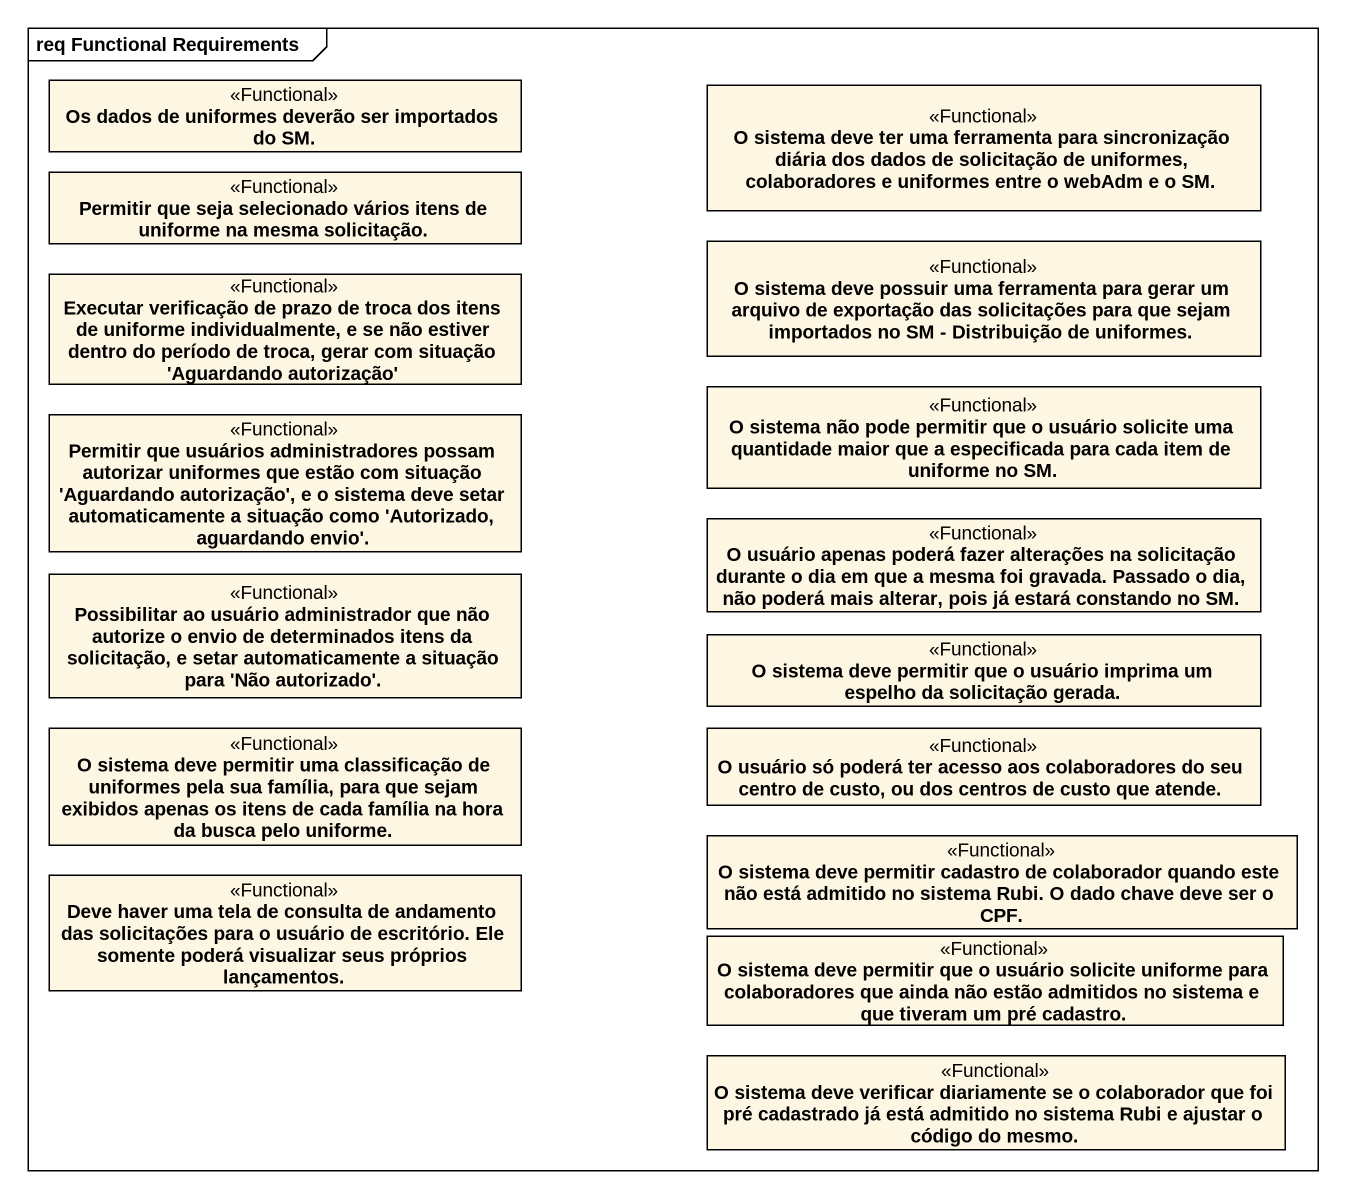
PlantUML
@startuml
mainframe req Functional Requirements
hide circle
hide empty members
class "Os dados de uniformes deverão ser importados do SM." as Os_dados_de_uniformes <<Functional>>
class "O sistema deve ter uma ferramenta para sincronização diária dos dados de solicitação de uniformes, colaboradores e uniformes entre o webAdm e o SM." as O_sistema_deve_ter_uma <<Functional>>
class "Permitir que seja selecionado vários itens de uniforme na mesma solicitação." as Permitir_que_seja <<Functional>>
class "O sistema deve possuir uma ferramenta para gerar um arquivo de exportação das solicitações para que sejam importados no SM - Distribuição de uniformes." as O_sistema_deve_possuir_uma <<Functional>>
class "Executar verificação de prazo de troca dos itens de uniforme individualmente, e se não estiver dentro do período de troca, gerar com situação 'Aguardando autorização'" as Executar_verificação_de <<Functional>>
class "O sistema não pode permitir que o usuário solicite uma quantidade maior que a especificada para cada item de uniforme no SM." as O_sistema_não_pode_permitir <<Functional>>
class "Permitir que usuários administradores possam autorizar uniformes que estão com situação 'Aguardando autorização', e o sistema deve setar automaticamente a situação como 'Autorizado, aguardando envio'." as Permitir_que_usuários <<Functional>>
class "O usuário apenas poderá fazer alterações na solicitação durante o dia em que a mesma foi gravada. Passado o dia, não poderá mais alterar, pois já estará constando no SM." as O_usuário_apenas_poderá <<Functional>>
class "Possibilitar ao usuário administrador que não autorize o envio de determinados itens da solicitação, e setar automaticamente a situação para 'Não autorizado'." as Possibilitar_ao_usuário <<Functional>>
class "O sistema deve permitir que o usuário imprima um espelho da solicitação gerada." as O_sistema_deve_permitir_que <<Functional>>
class "O sistema deve permitir uma classificação de uniformes pela sua família, para que sejam exibidos apenas os itens de cada família na hora da busca pelo uniforme." as O_sistema_deve_permitir_uma <<Functional>>
class "O usuário só poderá ter acesso aos colaboradores do seu centro de custo, ou dos centros de custo que atende." as O_usuário_só_poderá_ter <<Functional>>
class "Deve haver uma tela de consulta de andamento das solicitações para o usuário de escritório. Ele somente poderá visualizar seus próprios lançamentos." as Deve_haver_uma_tela_de <<Functional>>
class "O sistema deve permitir cadastro de colaborador quando este não está admitido no sistema Rubi. O dado chave deve ser o CPF." as O_sistema_deve_permitir <<Functional>>
class "O sistema deve permitir que o usuário solicite uniforme para colaboradores que ainda não estão admitidos no sistema e que tiveram um pré cadastro." as O_sistema_deve_permitir_que_2 <<Functional>>
class "O sistema deve verificar diariamente se o colaborador que foi pré cadastrado já está admitido no sistema Rubi e ajustar o código do mesmo." as O_sistema_deve_verificar <<Functional>>
@enduml
